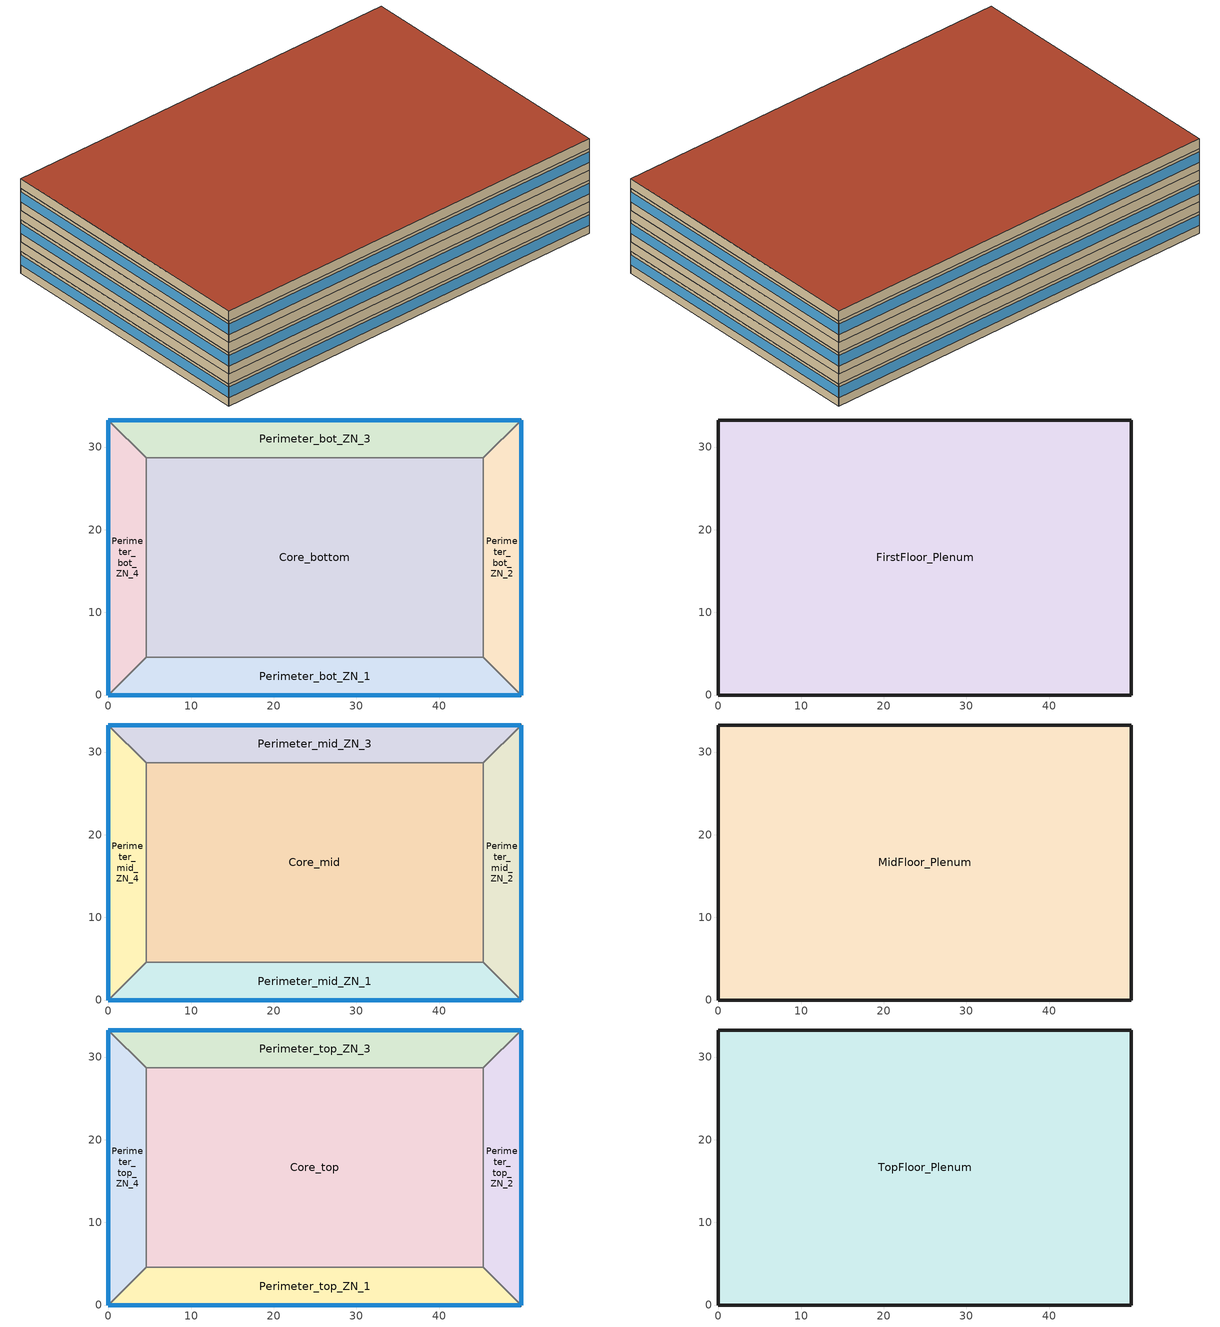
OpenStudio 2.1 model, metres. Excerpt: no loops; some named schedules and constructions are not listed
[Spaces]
Core_bottom
 floor ground: 45.34,28.7 45.34,4.57 4.57,4.57 4.57,28.7 z0
 wall to Perimeter_bot_ZN_1: 4.57,4.57 45.34,4.57 z0:2.74
 wall to Perimeter_bot_ZN_2: 45.34,4.57 45.34,28.7 z0:2.74
 wall to Perimeter_bot_ZN_4: 4.57,28.7 4.57,4.57 z0:2.74
 wall to Perimeter_bot_ZN_3: 45.34,28.7 4.57,28.7 z0:2.74
Perimeter_bot_ZN_2
 floor ground: 49.91,33.27 49.91,0 45.34,4.57 45.34,28.7 z0
 wall outside: 49.91,0 49.91,33.27 z0:2.74
 wall to Perimeter_bot_ZN_1: 45.34,4.57 49.91,0 z0:2.74
 wall to Perimeter_bot_ZN_3: 49.91,33.27 45.34,28.7 z0:2.74
 window: 49.91,0 49.91,33.27 z1.02:2.33
Perimeter_bot_ZN_3
 floor ground: 49.91,33.27 45.34,28.7 4.57,28.7 0,33.27 z0
 wall outside: 49.91,33.27 0,33.27 z0:2.74
 wall to Perimeter_bot_ZN_4: 0,33.27 4.57,28.7 z0:2.74
 window: 49.91,33.27 0,33.27 z1.02:2.33
Perimeter_bot_ZN_1
 floor ground: 45.34,4.57 49.91,0 0,0 4.57,4.57 z0
 wall outside: 0,0 49.91,0 z0:2.74
 wall to Perimeter_bot_ZN_4: 4.57,4.57 0,0 z0:2.74
 window: 0,0 49.91,0 z1.02:2.33
Perimeter_bot_ZN_4
 floor ground: 0,33.27 4.57,28.7 4.57,4.57 0,0 z0
 wall outside: 0,33.27 0,0 z0:2.74
 window: 0,33.27 0,0 z1.02:2.33
FirstFloor_Plenum
 floor to Perimeter_bot_ZN_3: 49.91,33.27 45.34,28.7 4.57,28.7 0,33.27 z2.74
 floor to Perimeter_bot_ZN_1: 45.34,4.57 49.91,0 0,0 4.57,4.57 z2.74
 floor to Core_bottom: 45.34,28.7 45.34,4.57 4.57,4.57 4.57,28.7 z2.74
 floor to Perimeter_bot_ZN_4: 0,33.27 4.57,28.7 4.57,4.57 0,0 z2.74
 floor to Perimeter_bot_ZN_2: 49.91,33.27 49.91,0 45.34,4.57 45.34,28.7 z2.74
 wall outside: 0,33.27 0,0 49.91,0 49.91,33.27 0,33.27 z2.74:3.96
Perimeter_mid_ZN_4
 floor to FirstFloor_Plenum: 0,33.27 4.57,28.7 4.57,4.57 0,0 z3.96
 wall outside: 0,33.27 0,0 z3.96:6.71
 wall to Perimeter_mid_ZN_3: 4.57,28.7 0,33.27 z3.96:6.71
 wall to Core_mid: 4.57,4.57 4.57,28.7 z3.96:6.71
 wall to Perimeter_mid_ZN_1: 0,0 4.57,4.57 z3.96:6.71
 window: 0,33.27 0,0 z4.98:6.29
Perimeter_mid_ZN_1
 floor to FirstFloor_Plenum: 45.34,4.57 49.91,0 0,0 4.57,4.57 z3.96
 wall outside: 0,0 49.91,0 z3.96:6.71
 wall to Core_mid: 45.34,4.57 4.57,4.57 z3.96:6.71
 wall to Perimeter_mid_ZN_2: 49.91,0 45.34,4.57 z3.96:6.71
 window: 0,0 49.91,0 z4.98:6.29
Perimeter_mid_ZN_2
 floor to FirstFloor_Plenum: 49.91,33.27 49.91,0 45.34,4.57 45.34,28.7 z3.96
 wall outside: 49.91,0 49.91,33.27 z3.96:6.71
 wall to Perimeter_mid_ZN_3: 49.91,33.27 45.34,28.7 z3.96:6.71
 wall to Core_mid: 45.34,28.7 45.34,4.57 z3.96:6.71
 window: 49.91,0 49.91,33.27 z4.98:6.29
Core_mid
 floor to FirstFloor_Plenum: 45.34,28.7 45.34,4.57 4.57,4.57 4.57,28.7 z3.96
 wall to Perimeter_mid_ZN_3: 45.34,28.7 4.57,28.7 z3.96:6.71
Perimeter_mid_ZN_3
 floor to FirstFloor_Plenum: 49.91,33.27 45.34,28.7 4.57,28.7 0,33.27 z3.96
 wall outside: 49.91,33.27 0,33.27 z3.96:6.71
 window: 49.91,33.27 0,33.27 z4.98:6.29
MidFloor_Plenum
 floor to Perimeter_mid_ZN_3: 49.91,33.27 45.34,28.7 4.57,28.7 0,33.27 z6.71
 floor to Perimeter_mid_ZN_4: 0,33.27 4.57,28.7 4.57,4.57 0,0 z6.71
 floor to Core_mid: 45.34,28.7 45.34,4.57 4.57,4.57 4.57,28.7 z6.71
 floor to Perimeter_mid_ZN_2: 49.91,33.27 49.91,0 45.34,4.57 45.34,28.7 z6.71
 floor to Perimeter_mid_ZN_1: 45.34,4.57 49.91,0 0,0 4.57,4.57 z6.71
 wall outside: 0,33.27 0,0 49.91,0 49.91,33.27 0,33.27 z6.71:7.92
Perimeter_top_ZN_3
 floor to MidFloor_Plenum: 49.91,33.27 45.34,28.7 4.57,28.7 0,33.27 z7.92
 wall outside: 49.91,33.27 0,33.27 z7.92:10.67
 wall to Perimeter_top_ZN_4: 0,33.27 4.57,28.7 z7.92:10.67
 wall to Core_top: 4.57,28.7 45.34,28.7 z7.92:10.67
 wall to Perimeter_top_ZN_2: 45.34,28.7 49.91,33.27 z7.92:10.67
 window: 49.91,33.27 0,33.27 z8.95:10.25
Perimeter_top_ZN_4
 floor to MidFloor_Plenum: 0,33.27 4.57,28.7 4.57,4.57 0,0 z7.92
 wall outside: 0,33.27 0,0 z7.92:10.67
 wall to Perimeter_top_ZN_1: 0,0 4.57,4.57 z7.92:10.67
 wall to Core_top: 4.57,4.57 4.57,28.7 z7.92:10.67
 window: 0,33.27 0,0 z8.95:10.25
Core_top
 floor to MidFloor_Plenum: 45.34,28.7 45.34,4.57 4.57,4.57 4.57,28.7 z7.92
 wall to Perimeter_top_ZN_1: 4.57,4.57 45.34,4.57 z7.92:10.67
 wall to Perimeter_top_ZN_2: 45.34,4.57 45.34,28.7 z7.92:10.67
Perimeter_top_ZN_2
 floor to MidFloor_Plenum: 49.91,33.27 49.91,0 45.34,4.57 45.34,28.7 z7.92
 wall outside: 49.91,0 49.91,33.27 z7.92:10.67
 wall to Perimeter_top_ZN_1: 45.34,4.57 49.91,0 z7.92:10.67
 window: 49.91,0 49.91,33.27 z8.95:10.25
Perimeter_top_ZN_1
 floor to MidFloor_Plenum: 45.34,4.57 49.91,0 0,0 4.57,4.57 z7.92
 wall outside: 0,0 49.91,0 z7.92:10.67
 window: 0,0 49.91,0 z8.95:10.25
TopFloor_Plenum
 floor to Perimeter_top_ZN_4: 0,33.27 4.57,28.7 4.57,4.57 0,0 z10.67
 floor to Perimeter_top_ZN_2: 49.91,33.27 49.91,0 45.34,4.57 45.34,28.7 z10.67
 floor to Core_top: 45.34,28.7 45.34,4.57 4.57,4.57 4.57,28.7 z10.67
 floor to Perimeter_top_ZN_3: 49.91,33.27 45.34,28.7 4.57,28.7 0,33.27 z10.67
 floor to Perimeter_top_ZN_1: 45.34,4.57 49.91,0 0,0 4.57,4.57 z10.67
 wall outside: 0,33.27 0,0 49.91,0 49.91,33.27 0,33.27 z10.67:11.89
 roof outside: 49.91,0 49.91,33.27 0,33.27 0,0 z11.89
[Site]
Sault Ste Marie_ON_CAN: Latitude {deg}=46.48; Longitude {deg}=-84.52; Time Zone {hr}=-5; Elevation {m}=192; Terrain=City
[Building]
NECB 2011-MediumOffice-NECB HDD Method-CAN_ON_Sault.Ste.Marie.712600_CWEC.epw created: 2017-06-30 14:17:25 +0000: North Axis {deg}=0; Default Construction Set=NECB 2011 - Office - NECB HDD Method at climate 6; Standards Number of Stories=3; Standards Number of Above Ground Stories=3; Standards Building Type=MediumOffice
[ClimateZones]
Climate Zone Institution Name 1=ASHRAE; Climate Zone Document Name 1=ANSI/ASHRAE Standard 169; Climate Zone Document Year 1=2006; Climate Zone Institution Name 2=CEC; Climate Zone Document Name 2=California Climate Zone Descriptions; Climate Zone Document Year 2=1995
[Site:GroundTemperature:BuildingSurface]
19.527, 19.502, 19.536, 19.598, 20.002, 21.64, 22.225, 22.375, 21.449, 20.121, 19.802, 19.633
[Site:WaterMainsTemperature]
Calculation Method=Correlation; Annual Average Outdoor Air Temperature {C}=4.43333; Maximum Difference In Monthly Average Outdoor Air Temperatures {deltaC}=28.3
[SizingPeriod:DesignDay] Barometric Pressure {Pa}=99040; Sky Clearness=0; Rain Indicator=0; Snow Indicator=0; Day of Month=21; Daylight Saving Time Indicator=0; Humidity Indicating Type=Wetbulb; Dry-Bulb Temperature Range Modifier Type=DefaultMultipliers
Name | Maximum Dry-Bulb Temperature {C} | Daily Dry-Bulb Temperature Range {deltaC} | Humidity Indicating Conditions at Maximum Dry-Bulb | Wind Speed {m/s} | Wind Direction {deg} | Month | Day Type | Solar Model Indicator | ASHRAE Taub | ASHRAE Taud
Sault Ste Marie Ann Clg .4% Condns WB=>MDB | 26.6 | 11.4 | 22.3 | 3.6 | 210 | 7 | SummerDesignDay | ASHRAETau | 0.413 | 2.19
Sault Ste Marie Ann Clg .4% Condns DB=>MWB | 28.4 | 11.4 | 21.2 | 3.6 | 210 | 7 | SummerDesignDay | ASHRAETau | 0.413 | 2.19
Sault Ste Marie Ann Htg 99.6% Condns DB | -25.1 | 0 | -25.1 | 1.4 | 80 | 1 | WinterDesignDay | ASHRAEClearSky
[Material:NoMass]
CP02 CARPET PAD: Roughness=VeryRough; Thermal Resistance {m2-K/W}=0.21648; Thermal Absorptance=0.9; Solar Absorptance=0.7; Visible Absorptance=0.8
[Material]
Name | Roughness | Thickness {m} | Conductivity {W/m-K} | Density {kg/m3} | Specific Heat {J/kg-K} | Thermal Absorptance | Solar Absorptance | Visible Absorptance
100mm Normalweight concrete floor | MediumSmooth | 0.1016 | 2.31 | 2322 | 832
G01 13mm gypsum board | Smooth | 0.0127 | 0.16 | 800 | 1090 | 0.9 | 0.7 | 0.5
G05 25mm wood | MediumSmooth | 0.0254 | 0.15 | 608 | 1630 | 0.9 | 0.5 | 0.5
[Construction]
Typical Interior Floor: 100mm Normalweight concrete floor, CP02 CARPET PAD
Typical Interior Wall: G01 13mm gypsum board, G01 13mm gypsum board
Typical Interior Ceiling: CP02 CARPET PAD, 100mm Normalweight concrete floor
Typical Interior Window: Clear 3mm
Typical Interior Door; Typical Interior Partition: G05 25mm wood
Customized Fenestration: cond=0.220 tvis=0.220 tsol=0.232: Customized Fenestration:: cond=0.220 tvis=0.220 tsol=0.232
Customized Fenestration: cond=0.220 tvis=0.441 tsol=0.279: Customized Fenestration:: cond=0.220 tvis=0.441 tsol=0.279
Customized Fenestration: cond=0.220 tvis=0.294 tsol=0.332: Customized Fenestration:: cond=0.220 tvis=0.294 tsol=0.332
Customized Fenestration: cond=0.220 tvis=0.898 tsol=0.837: Customized Fenestration:: cond=0.220 tvis=0.898 tsol=0.837
[DefaultConstructionSet]
NECB 2011 - Office - NECB HDD Method at climate 6: Default Exterior Surface Constructions=NECB 2011 - Office - NECB HDD Method at climate 6; Default Interior Surface Constructions=Default Surface Constructions 2; Default Ground Contact Surface Constructions=NECB 2011 - Office - NECB HDD Method at climate 7; Default Exterior SubSurface Constructions=NECB 2011 - Office - NECB HDD Method at climate 6; Default Interior SubSurface Constructions=Default Sub Surface Constructions 2; Interior Partition Construction=Typical Interior Partition
[DefaultSurfaceConstructions]
Name | Floor Construction | Wall Construction | Roof Ceiling Construction
Default Surface Constructions 2 | Typical Interior Floor | Typical Interior Wall | Typical Interior Ceiling
NECB 2011 - Office - NECB HDD Method at climate 6 | Customized opaque construction {23c8603d-db6c-4c81-886e-9b27dece83aa} to conductance of 0.183 | Customized opaque construction {77af067f-f99c-46f6-85fb-b98f581888f3} to conductance of 0.247 | Customized opaque construction {a7f5d739-e2f2-49d6-bf8b-279cee0c06f9} to conductance of 0.183
NECB 2011 - Office - NECB HDD Method at climate 7 | Customized opaque construction {1985d393-d0a3-4b5f-b560-9391833e75ae} to conductance of 0.757 | Customized opaque construction {1985d393-d0a3-4b5f-b560-9391833e75ae} to conductance of 0.284 | Customized opaque construction {1985d393-d0a3-4b5f-b560-9391833e75ae} to conductance of 0.284
[DefaultSubSurfaceConstructions]
Name | Fixed Window Construction | Operable Window Construction | Door Construction | Glass Door Construction | Overhead Door Construction | Skylight Construction | Tubular Daylight Dome Construction | Tubular Daylight Diffuser Construction
Default Sub Surface Constructions 2 | Typical Interior Window | Typical Interior Window | Typical Interior Door
NECB 2011 - Office - NECB HDD Method at climate 6 | Customized Fenestration: cond=0.220 tvis=0.220 tsol=0.232 | Customized Fenestration: cond=0.220 tvis=0.220 tsol=0.232 | Customized opaque construction {255b67dc-284a-4a92-ac1f-dd11aaffbac0} to conductance of 2.2 | Customized Fenestration: cond=0.220 tvis=0.441 tsol=0.279 | Customized opaque construction {db733276-e06e-4f64-9da9-edcf7f38b199} to conductance of 2.2 | Customized Fenestration: cond=0.220 tvis=0.294 tsol=0.332 | Customized Fenestration: cond=0.220 tvis=0.898 tsol=0.837 | Customized Fenestration: cond=0.220 tvis=0.898 tsol=0.837
[WindowMaterial:Glazing]
Clear 3mm: Optical Data Type=SpectralAverage; Thickness {m}=0.003; Solar Transmittance at Normal Incidence=0.837; Front Side Solar Reflectance at Normal Incidence=0.075; Back Side Solar Reflectance at Normal Incidence=0.075; Visible Transmittance at Normal Incidence=0.898; Front Side Visible Reflectance at Normal Incidence=0.081; Back Side Visible Reflectance at Normal Incidence=0.081; Infrared Transmittance at Normal Incidence=0; Front Side Infrared Hemispherical Emissivity=0.84; Back Side Infrared Hemispherical Emissivity=0.84; Conductivity {W/m-K}=0.9; Dirt Correction Factor for Solar and Visible Transmittance=1; Solar Diffusing=No
[WindowMaterial:SimpleGlazingSystem] U-Factor {W/m2-K}=2.2; Solar Heat Gain Coefficient=0.6; Visible Transmittance=0.21
Customized Fenestration:: cond=0.220 tvis=0.220 tsol=0.232; Customized Fenestration:: cond=0.220 tvis=0.441 tsol=0.279; Customized Fenestration:: cond=0.220 tvis=0.294 tsol=0.332; Customized Fenestration:: cond=0.220 tvis=0.898 tsol=0.837
[Space]
Name | Space Type | Building Story | Thermal Zone | Part of Total Floor Area
Perimeter_mid_ZN_4 | Space Function Office - open plan | Building Story 2 | Sp-Perimeter_mid_ZN_4 Sys-6 Flr-3 Sch-A HPlcmt-west ZN | Yes
Core_bottom | Space Function Office - open plan | Building Story 1 | Sp-Core_bottom Sys-6 Flr-2 Sch-A HPlcmt-core ZN | Yes
FirstFloor_Plenum | Space Function - undefined - | Building Story 1 | Sp-FirstFloor_Plenum Sys-0 Flr-2 Sch-- undefined - HPlcmt-north ZN | No
TopFloor_Plenum | Space Function - undefined - | Building Story 3 | Sp-TopFloor_Plenum Sys-0 Flr-1 Sch-- undefined - HPlcmt-north ZN | No
Perimeter_top_ZN_3 | Space Function Office - open plan | Building Story 3 | Sp-Perimeter_top_ZN_3 Sys-6 Flr-1 Sch-A HPlcmt-north ZN | Yes
Perimeter_bot_ZN_2 | Space Function Office - open plan | Building Story 1 | Sp-Perimeter_bot_ZN_2 Sys-6 Flr-2 Sch-A HPlcmt-east ZN | Yes
MidFloor_Plenum | Space Function - undefined - | Building Story 2 | Sp-MidFloor_Plenum Sys-0 Flr-3 Sch-- undefined - HPlcmt-north ZN | No
Perimeter_mid_ZN_1 | Space Function Office - open plan | Building Story 2 | Sp-Perimeter_mid_ZN_1 Sys-6 Flr-3 Sch-A HPlcmt-south ZN | Yes
Perimeter_bot_ZN_1 | Space Function Office - open plan | Building Story 1 | Sp-Perimeter_bot_ZN_1 Sys-6 Flr-2 Sch-A HPlcmt-south ZN | Yes
Perimeter_bot_ZN_3 | Space Function Office - open plan | Building Story 1 | Sp-Perimeter_bot_ZN_3 Sys-6 Flr-2 Sch-A HPlcmt-north ZN | Yes
Perimeter_mid_ZN_2 | Space Function Office - open plan | Building Story 2 | Sp-Perimeter_mid_ZN_2 Sys-6 Flr-3 Sch-A HPlcmt-east ZN | Yes
Perimeter_top_ZN_4 | Space Function Office - open plan | Building Story 3 | Sp-Perimeter_top_ZN_4 Sys-6 Flr-1 Sch-A HPlcmt-west ZN | Yes
Perimeter_bot_ZN_4 | Space Function Office - open plan | Building Story 1 | Sp-Perimeter_bot_ZN_4 Sys-6 Flr-2 Sch-A HPlcmt-west ZN | Yes
Core_top | Space Function Office - open plan | Building Story 3 | Sp-Core_top Sys-6 Flr-1 Sch-A HPlcmt-core ZN | Yes
Perimeter_top_ZN_2 | Space Function Office - open plan | Building Story 3 | Sp-Perimeter_top_ZN_2 Sys-6 Flr-1 Sch-A HPlcmt-east ZN | Yes
Perimeter_top_ZN_1 | Space Function Office - open plan | Building Story 3 | Sp-Perimeter_top_ZN_1 Sys-6 Flr-1 Sch-A HPlcmt-south ZN | Yes
Core_mid | Space Function Office - open plan | Building Story 2 | Sp-Core_mid Sys-6 Flr-3 Sch-A HPlcmt-core ZN | Yes
Perimeter_mid_ZN_3 | Space Function Office - open plan | Building Story 2 | Sp-Perimeter_mid_ZN_3 Sys-6 Flr-3 Sch-A HPlcmt-north ZN | Yes
[BuildingStory]
Name | Nominal Z Coordinate {m}
Building Story 1 | 0
Building Story 2 | 3.9624
Building Story 3 | 7.9248
[SpaceType] Standards Building Type=Space Function
Name | Default Schedule Set | Design Specification Outdoor Air Object | Standards Space Type
Space Function - undefined - | Space Function - undefined - Schedule Set | Space Function - undefined - Ventilation | - undefined -
Space Function Office - open plan | Space Function Office - open plan Schedule Set | Space Function Office - open plan Ventilation | Office - open plan
[DesignSpecification:OutdoorAir]
Name | Outdoor Air Flow per Person {m3/s-person} | Outdoor Air Flow per Floor Area {m3/s-m2} | Outdoor Air Flow Air Changes per Hour {1/hr} | Outdoor Air Method
Space Function - undefined - Ventilation | 0 | 0 | 0
Space Function Office - open plan Ventilation |  | 0.0004318 |  | Sum
[DefaultScheduleSet] Infiltration Schedule=Always On
Name | Number of People Schedule | People Activity Level Schedule | Lighting Schedule | Electric Equipment Schedule
Space Function - undefined - Schedule Set
Space Function Office - open plan Schedule Set | NECB-A-Occupancy | NECB-Activity | NECB-A-Lighting | NECB-A-Electric-Equipment
[ThermostatSetpoint:DualSetpoint]
Name | Heating Setpoint Temperature Schedule | Cooling Setpoint Temperature Schedule
Space Function - undefined - Thermostat 4; Space Function - undefined - Thermostat 5; Space Function - undefined - Thermostat 6
Space Function Office - open plan Thermostat 16; Space Function Office - open plan Thermostat 17; Space Function Office - open plan Thermostat 18; Space Function Office - open plan Thermostat 19; Space Function Office - open plan Thermostat 20; Space Function Office - open plan Thermostat 21; Space Function Office - open plan Thermostat 22; Space Function Office - open plan Thermostat 23; Space Function Office - open plan Thermostat 24; Space Function Office - open plan Thermostat 25; Space Function Office - open plan Thermostat 26; Space Function Office - open plan Thermostat 27; Space Function Office - open plan Thermostat 28; Space Function Office - open plan Thermostat 29; Space Function Office - open plan Thermostat 30 | NECB-A-Thermostat Setpoint-Heating | NECB-A-Thermostat Setpoint-Cooling
[People:Definition]
Space Function Office - open plan People Definition: Number of People Calculation Method=People/Area; People per Space Floor Area {person/m2}=0.0500522; Fraction Radiant=0.3
[People]
Space Function Office - open plan People: People Definition=Space Function Office - open plan People Definition; Space or SpaceType=Space Function Office - open plan; Work Efficiency Schedule=Work Efficiency Schedule; Clothing Insulation Schedule=Clothing Schedule; Air Velocity Schedule=Air Velocity Schedule
[Lights:Definition]
Space Function Office - open plan Lights Definition: Design Level Calculation Method=Watts/Area; Watts per Space Floor Area {W/m2}=10.9999; Fraction Radiant=0.5; Fraction Visible=0.2
[Lights]
Space Function Office - open plan Lights: Lights Definition=Space Function Office - open plan Lights Definition; Space or SpaceType=Space Function Office - open plan
[ElectricEquipment:Definition]
Space Function Office - open plan Elec Equip Definition: Design Level Calculation Method=Watts/Area; Watts per Space Floor Area {W/m2}=7.49994; Fraction Radiant=0.5
[ElectricEquipment]
Space Function Office - open plan Elec Equip: Electric Equipment Definition=Space Function Office - open plan Elec Equip Definition; Space or SpaceType=Space Function Office - open plan
[SpaceInfiltration:DesignFlowRate] Schedule=Always On Discrete; Design Flow Rate Calculation Method=Flow/ExteriorArea; Flow per Exterior Surface Area {m3/s-m2}=0.00025; Constant Term Coefficient=0; Temperature Term Coefficient=0; Velocity Term Coefficient=0.224; Velocity Squared Term Coefficient=0
Name | Space or SpaceType
FirstFloor_Plenum Infiltration | FirstFloor_Plenum
MidFloor_Plenum Infiltration | MidFloor_Plenum
Perimeter_bot_ZN_1 Infiltration | Perimeter_bot_ZN_1
Perimeter_bot_ZN_2 Infiltration | Perimeter_bot_ZN_2
Perimeter_bot_ZN_3 Infiltration | Perimeter_bot_ZN_3
Perimeter_bot_ZN_4 Infiltration | Perimeter_bot_ZN_4
Perimeter_mid_ZN_1 Infiltration | Perimeter_mid_ZN_1
Perimeter_mid_ZN_2 Infiltration | Perimeter_mid_ZN_2
Perimeter_mid_ZN_3 Infiltration | Perimeter_mid_ZN_3
Perimeter_mid_ZN_4 Infiltration | Perimeter_mid_ZN_4
Perimeter_top_ZN_1 Infiltration | Perimeter_top_ZN_1
Perimeter_top_ZN_2 Infiltration | Perimeter_top_ZN_2
Perimeter_top_ZN_3 Infiltration | Perimeter_top_ZN_3
Perimeter_top_ZN_4 Infiltration | Perimeter_top_ZN_4
TopFloor_Plenum Infiltration | TopFloor_Plenum
[ThermalZone] Use Ideal Air Loads=No
Name | Thermostat
Sp-TopFloor_Plenum Sys-0 Flr-1 Sch-- undefined - HPlcmt-north ZN | Space Function - undefined - Thermostat 4
Sp-FirstFloor_Plenum Sys-0 Flr-2 Sch-- undefined - HPlcmt-north ZN | Space Function - undefined - Thermostat 5
Sp-MidFloor_Plenum Sys-0 Flr-3 Sch-- undefined - HPlcmt-north ZN | Space Function - undefined - Thermostat 6
Sp-Perimeter_top_ZN_3 Sys-6 Flr-1 Sch-A HPlcmt-north ZN | Space Function Office - open plan Thermostat 16
Sp-Perimeter_top_ZN_2 Sys-6 Flr-1 Sch-A HPlcmt-east ZN | Space Function Office - open plan Thermostat 17
Sp-Perimeter_top_ZN_4 Sys-6 Flr-1 Sch-A HPlcmt-west ZN | Space Function Office - open plan Thermostat 18
Sp-Perimeter_top_ZN_1 Sys-6 Flr-1 Sch-A HPlcmt-south ZN | Space Function Office - open plan Thermostat 19
Sp-Core_top Sys-6 Flr-1 Sch-A HPlcmt-core ZN | Space Function Office - open plan Thermostat 20
Sp-Perimeter_bot_ZN_3 Sys-6 Flr-2 Sch-A HPlcmt-north ZN | Space Function Office - open plan Thermostat 21
Sp-Perimeter_bot_ZN_2 Sys-6 Flr-2 Sch-A HPlcmt-east ZN | Space Function Office - open plan Thermostat 22
Sp-Perimeter_bot_ZN_4 Sys-6 Flr-2 Sch-A HPlcmt-west ZN | Space Function Office - open plan Thermostat 23
Sp-Perimeter_bot_ZN_1 Sys-6 Flr-2 Sch-A HPlcmt-south ZN | Space Function Office - open plan Thermostat 24
Sp-Core_bottom Sys-6 Flr-2 Sch-A HPlcmt-core ZN | Space Function Office - open plan Thermostat 25
Sp-Perimeter_mid_ZN_3 Sys-6 Flr-3 Sch-A HPlcmt-north ZN | Space Function Office - open plan Thermostat 26
Sp-Perimeter_mid_ZN_2 Sys-6 Flr-3 Sch-A HPlcmt-east ZN | Space Function Office - open plan Thermostat 27
Sp-Perimeter_mid_ZN_4 Sys-6 Flr-3 Sch-A HPlcmt-west ZN | Space Function Office - open plan Thermostat 28
Sp-Perimeter_mid_ZN_1 Sys-6 Flr-3 Sch-A HPlcmt-south ZN | Space Function Office - open plan Thermostat 29
Sp-Core_mid Sys-6 Flr-3 Sch-A HPlcmt-core ZN | Space Function Office - open plan Thermostat 30
